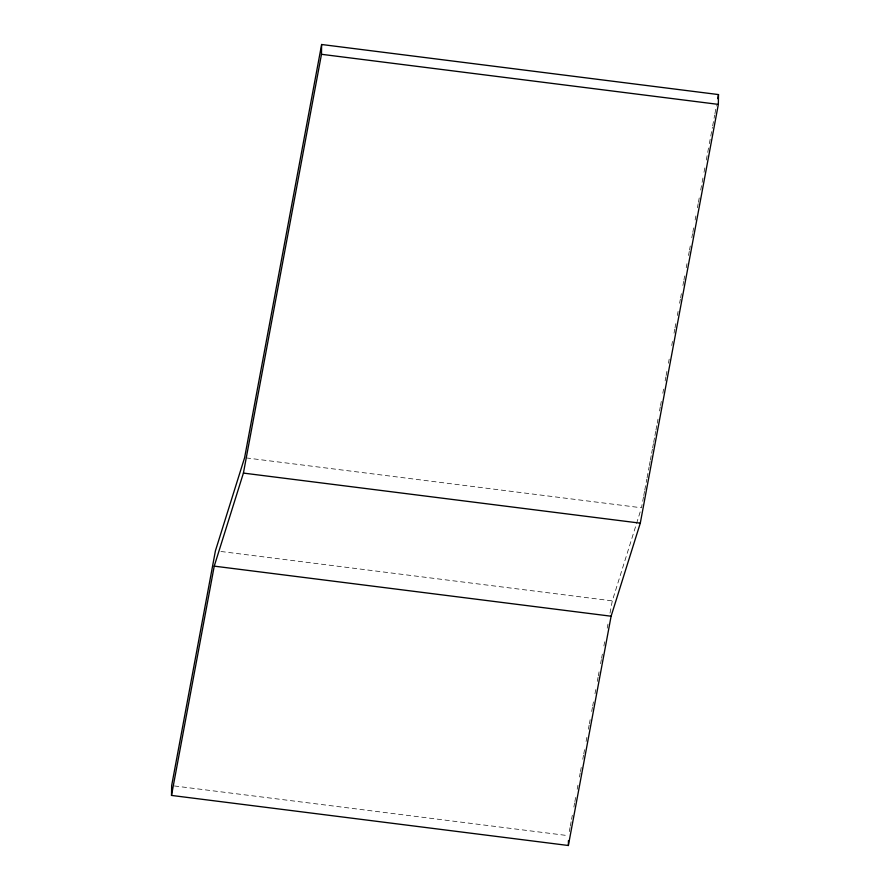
<?xml version="1.0" encoding="UTF-8"?>
<svg xmlns="http://www.w3.org/2000/svg" width="890" height="890" viewBox="0 0 890 890"><rect width="100%" height="100%" fill="white"/><g stroke="black" fill="none" stroke-linecap="round" stroke-linejoin="round"><path stroke-width="0.67" stroke-dasharray="4.45 3.34" d="M569.288 831.594L570.056 827.5M570.301 826.143L571.324 820.68M571.58 819.312L572.337 815.218M573.872 807.03L574.629 802.925M574.884 801.567L575.652 797.473M577.176 789.274L577.944 785.18M579.468 776.992L580.224 772.898M580.48 771.53L581.248 767.436M582.772 759.237L583.54 755.143M583.796 753.785L584.552 749.68M586.087 741.492L586.844 737.398M588.368 729.21L589.135 725.105M589.391 723.748L590.159 719.654M591.683 711.455L592.44 707.361M592.696 705.993L593.463 701.899M594.987 693.71L595.755 689.616M597.279 681.417L598.047 677.323M598.303 675.966L599.059 671.861M600.583 663.673L601.351 659.579M601.607 658.211L602.374 654.117M603.898 645.929L604.655 641.835M607.202 628.173L607.97 624.079M610.006 613.154L612.298 600.872L640.655 510.404M643.515 496.876L641.479 507.778L245.985 457.883M643.77 495.507L644.527 491.414M644.783 490.056L646.819 479.143M647.075 477.785L649.11 466.872M649.355 465.503L650.123 461.421M650.379 460.052L651.391 454.601M651.647 453.233L652.415 449.139M652.659 447.781L653.427 443.687M653.683 442.33L654.695 436.868M654.951 435.51L655.719 431.416M655.963 430.048L656.987 424.597M657.243 423.228L657.999 419.146M659.523 410.957L660.291 406.864M660.547 405.506L661.303 401.412M662.827 393.235L663.595 389.141M665.119 380.953L665.887 376.87M666.132 375.502L666.899 371.408M668.423 363.231L669.191 359.137M671.727 345.498L672.495 341.415M674.019 333.227L674.776 329.133M675.032 327.776L675.799 323.682M677.323 315.505L678.08 311.411M679.604 303.223L680.372 299.14M680.627 297.772L681.384 293.678M682.908 285.501L683.676 281.407M683.932 280.038L684.688 275.956M686.212 267.768L686.98 263.674M688.504 255.497L689.272 251.403M689.516 250.046L690.284 245.952M691.808 237.764L692.576 233.681M692.821 232.312L694.1 225.493M695.112 220.041L695.88 215.947M697.404 207.77L698.16 203.677M698.416 202.308L699.685 195.489M700.708 190.037L702.989 177.766M704.012 172.315L705.281 165.495M706.293 160.033L709.096 145.037M709.352 143.668L712.401 127.303M712.656 125.946L714.681 115.033M714.937 113.675L716.461 105.487M220.931 551.489L612.298 600.872M174.407 785.959L568.521 835.699"/><path stroke-width="1.33" d="M171.503 795.426L171.659 785.614L215.424 550.799L244.605 457.705L321.635 44.5L718.497 94.574L718.341 104.386L640.288 523.164L611.107 616.214L568.365 845.5L171.503 795.426L214.234 566.14L243.415 473.091L321.479 54.301L321.635 44.5M568.365 845.5L568.443 840.594M717.74 98.668L718.497 94.574M321.479 54.301L718.341 104.386M243.415 473.091L640.288 523.164M214.234 566.14L611.107 616.214"/></g></svg>
